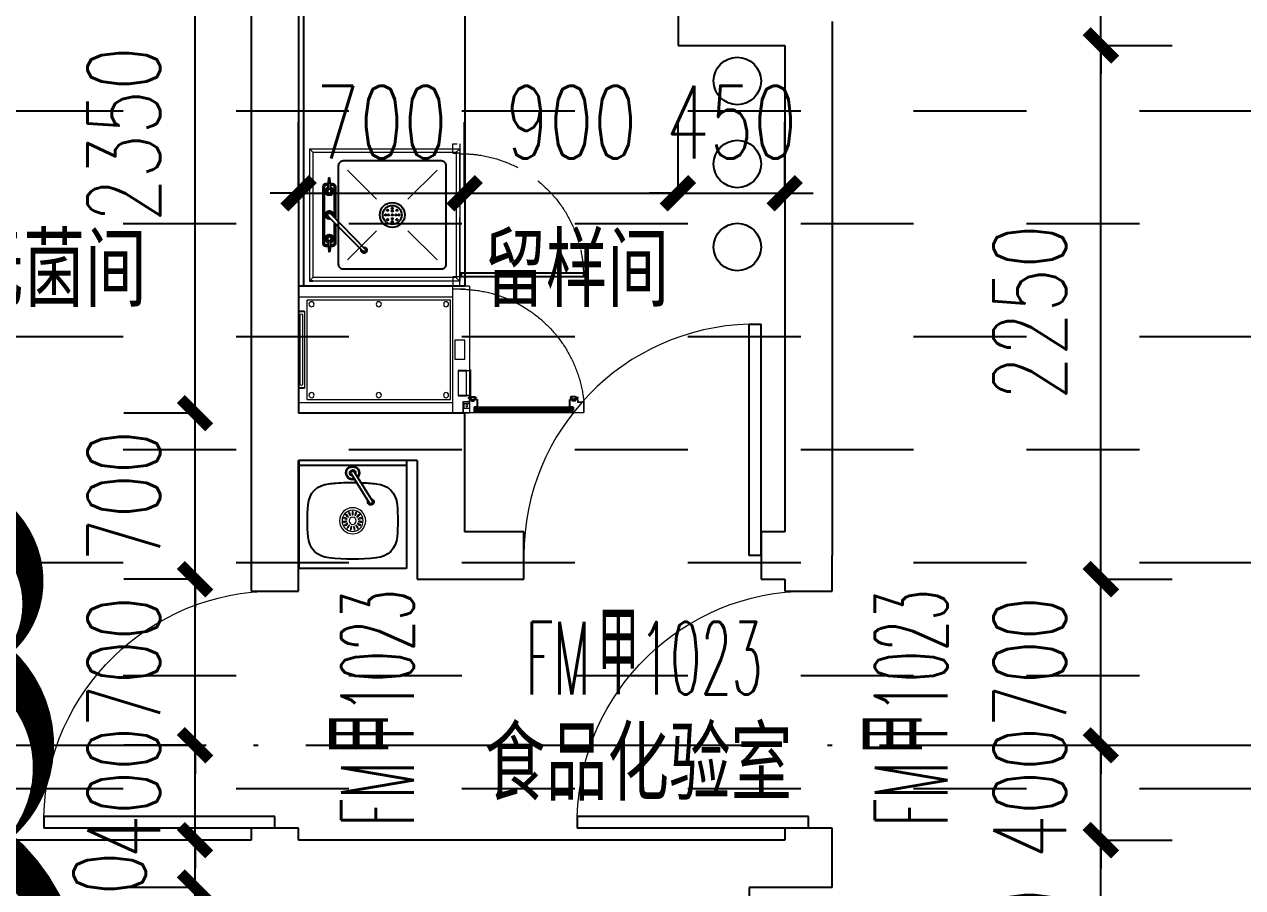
# Model space of a CAD drawing. Header units: millimetres. Extents: x 12325263 to 13848842, y -1463133 to 573208.
# Drawn here: x 12565440 to 12570578, y -827187 to -823548 of the extents above; entities that cross this region are included whole.
import ezdxf
from ezdxf.xclip import XClip

# ---------------------------------------------------------------- set-up
doc = ezdxf.new("R2010")
doc.units = ezdxf.units.MM
doc.header["$LTSCALE"] = 1000
doc.header["$XCLIPFRAME"] = 0
for name, pattern in [('ACAD_ISO02W100', [15, 12, -3]), ('DASH', [0.35, 0.25, -0.1]), ('DASH_2_16777605', [3.51717, 1.758585, -1.758585]), ('DOTE', [2.42, 2, -0.2, 0.02, -0.2]), ('HIDDEN', [9.525, 6.35, -3.175])]:
    doc.linetypes.add(name, pattern=pattern)
for name, color, linetype in [('A-ANNO-DIMS', 83, 'Continuous'), ('A-ANNO-TEXT', 7, 'Continuous'), ('A-AXIS', 16, 'DOTE'), ('A-WALL', 5, 'Continuous'), ('DIM_MODI', 6, 'Continuous'), ('DOOR_FIRE', 1, 'Continuous'), ('DOOR_FIRE_TEXT', 7, 'Continuous'), ('fur202301', 252, 'Continuous'), ('PUB_DIM', 83, 'Continuous'), ('S-废水-LG', 40, 'Continuous'), ('S-通气-LG', 60, 'Continuous'), ('WALL', 5, 'Continuous'), ('WALL-SHATCH', 8, 'Continuous'), ('建筑-楼板开洞', 251, 'Continuous')]:
    doc.layers.add(name, color=color, linetype=linetype)
doc.styles.add('_TCH_DIM_T3', font='SIMPLEX.shx', dxfattribs={"width": 0.705882, "bigfont": 'GBCBIG.shx'})
doc.styles.add('_TCH_WINDOW', font='SIMPLEX', dxfattribs={"width": 0.7, "height": 3.5, "bigfont": 'GBCBIG'})
doc.styles.add('TITXV', font='', dxfattribs={"width": 0.7})
doc.styles.get('TITXV').set_extended_font_data('SimSun')
doc.dimstyles.new('_TCH_ARCH&&120', dxfattribs={"dimtxt": 306, "dimasz": 120, "dimexe": 300, "dimexo": 360, "dimgap": 147, "dimtad": 1, "dimdec": 0, "dimzin": 0, "dimdsep": 46, "dimtxsty": '_TCH_DIM_T3', "dimblk": 'ARCHTICK', "dimcen": 0.09, "dimclrt": 7, "dimazin": 2, "dimtfac": 1, "dimtdec": 0, "dimtix": 1, "dimtmove": 2, "dimatfit": 3, "dimfxl": 1, "dimfxlon": 1, "dimtolj": 1, "dimtzin": 0, "dimarcsym": 0})

# ---------------------------------------------------------------- blocks, each defined once
blk = doc.blocks.new('adgshg13-A$C7F010FC0')
at = {"layer": 'WALL-SHATCH'}
h = blk.add_hatch(color=256, dxfattribs=at)
h.dxf.hatch_style = 1
h.paths.add_polyline_path([(-60384.2, -16880.9), (-763.2, 197.5), (12587.6, -13153.3), (12587.6, -157996), (-162964.9, -188820.4), (-171262.4, -180522.9), (-171262.4, -31310.9), (-150707.2, -10755.7), (-131860.1, -7980.9), (-99162.4, -7980.9), (-99162.4, -4980.9), (-76620.4, -4980.9), (-70107.7, -16880.9)], flags=16)
h.paths.add_polyline_path([(-60091.2, -16380.9), (-646.9, 646.9), (12987.6, -12987.6), (12987.6, -158331.9), (-163100.6, -189250.4), (-171662.4, -180688.6), (-171662.4, -31145.2), (-150777.9, -10260.7), (-131896.7, -7480.9), (-99562.4, -7480.9), (-99562.4, -4580.9), (-76365.6, -4580.9), (-69907.5, -16380.9)])
blk = doc.blocks.new('A$C4C7A72D3')
at = {"layer": 'WALL', "color": 1}
blk.add_blockref('adgshg13-A$C7F010FC0', (210433, 205503.6), dxfattribs=at)
blk = doc.blocks.new('qlzw')
at = {"layer": 'A-AXIS'}
blk.add_line((12411416.8, 1055289.8), (12486866.8, 1055289.8), dxfattribs=at)
blk = doc.blocks.new('asdfdsfds')
at = {"layer": 'DIM_MODI'}
blk.add_lwpolyline([(-40075.4, 60242.9, 0, 180, 0.5), (-40075.4, 59462.9, 0, 180, 0.5), (-40075.4, 58202.9, 0, 180, 0.5), (-40075.4, 57482.9, 0, 180, 0.5), (-40075.4, 56882.9, 0, 180, 0.5), (-40075.4, 55262.9, 0, 180, 0.5), (-40075.4, 54542.9, 0, 180, 0.5), (-40075.4, 53343.6, 0, 180, 0.5), (-38973.2, 53343.6, 0, 180, 0.5), (-38973.2, 54303.6, 0, 180, 0.5), (-38973.2, 55023.6, 0, 180, 0.5), (-38973.2, 55923.6, 0, 180, 0.5), (-38973.2, 56823.6, 0, 180, 0.5), (-38973.2, 57603.6, 0, 180, 0.5), (-38973.2, 58863.6, 0, 180, 0.5), (-38973.2, 59643.6, 0, 180, 0.5), (-38973.2, 60242.9, 0, 180, 0.5), (-39873.2, 60242.9, 0, 180, 0.5)], format="xyseb", close=True, dxfattribs=at)
blk = doc.blocks.new('A$C783A37B2')
at = {"layer": 'S-废水-LG'}
for centre in [(97955.3, 84821.2, 0), (97955.3, 84121.2, 0)]:
    blk.add_circle(centre, 100, dxfattribs=at)
at = {"layer": 'S-通气-LG'}
blk.add_circle((97955.3, 84471.2, 0), 100, dxfattribs=at)
blk = doc.blocks.new('asdgag2019092010362923561')
for p, q in [((0, 0), (0, -455)), ((0, 0), (455, 0)), ((455, 0), (455, -455)), ((0, -20), (455, -20)), ((220.6, -47.7), (143.7, -170.8)), ((234.4, -56.3), (158, -178.4)), ((0, -455), (455, -455))]:
    blk.add_line(p, q)
at = {"lineweight": 0}
for radius in [55, 44.5, 15]:
    blk.add_circle((227.5, -253.5), radius, dxfattribs=at)
for centre, radius, start, end in [((227.5, -52), 28.5, 254.5053, 221.4947), ((227.5, -52), 26.5, 255.7812, 220.2188), ((227.5, -52), 12.6, 278.0048, 197.9952), ((227.5, -52), 8.1, 328.2445, 148.2445), ((132.4, -189.8), 92.5, 92.9207, 177.5104), ((227.5, -1010.4), 918.4, 92.1814, 96.2504), ((227.5, -1010.4), 918.4, 85.5623, 90.9693), ((227.5, -1010.4), 918.4, 83.7496, 85.5623), ((322.6, -189.8), 92.5, 2.4896, 87.0793), ((814.1, -253.5), 777.1, 174.9949, 185.0051), ((151.1, -174.1), 12.9, 97.112, 19.5839), ((151.4, -173.7), 8.18, 158.7425, 324.4916), ((-359.1, -253.5), 777.1, 354.9949, 5.0051), ((132.4, -317.2), 92.5, 182.4896, 267.0793), ((322.6, -317.2), 92.5, 272.9207, 357.5104), ((227.5, 503.4), 918.4, 263.7496, 276.2504)]:
    blk.add_arc(centre, radius, start, end)
for centre, major_axis in [((195.6, -256.8), (-8.42, -0.89)), ((197, -243.6), (-8.05, 2.62)), ((203.7, -232.1), (-6.29, 5.67)), ((214.5, -224.2), (-3.44, 7.73)), ((227.5, -221.5), (0, 8.47)), ((240.5, -224.2), (3.44, 7.73)), ((251.3, -232.1), (6.29, 5.67)), ((258, -243.6), (8.05, 2.62)), ((259.4, -256.8), (8.42, -0.89)), ((199.8, -269.5), (-7.33, -4.23)), ((208.7, -279.4), (-4.98, -6.85)), ((220.8, -284.8), (-1.76, -8.28)), ((234.2, -284.8), (1.76, -8.28)), ((246.3, -279.4), (4.98, -6.85)), ((255.2, -269.5), (7.33, -4.23))]:
    blk.add_ellipse(centre, major_axis=major_axis, ratio=0.257052, dxfattribs=at)
blk = doc.blocks.new('asdgagA$C3AAE7F2F')
at = {"lineweight": 0}
h = blk.add_hatch(dxfattribs=at)
h.set_pattern_fill('ANSI37', color=256, scale=0.1, style=0)
h.set_pattern_definition([(135, (25808.9567, -14050.97223), (0.224506403, 0.224506403), []), (45, (25808.9567, -14050.97223), (0.224506403, -0.224506403), [])])
edge = h.paths.add_edge_path()
edge.add_arc((12.3, 28.3), 10.6, 196.56479, 248.36933)
edge.add_line((8.4, 18.4), (1, 18.4))
edge.add_line((1, 18.4), (1, 24.2))
edge.add_line((1, 24.2), (0, 24.2))
edge.add_line((0, 24.2), (0, 15.4))
edge.add_line((0, 15.4), (1, 15.4))
edge.add_line((1, 15.4), (1, 17.4))
edge.add_line((1, 17.4), (8.4, 17.4))
edge.add_line((8.4, 17.4), (8.4, 8.4))
edge.add_line((8.4, 8.4), (1, 8.4))
edge.add_line((1, 8.4), (1, 10.4))
edge.add_line((1, 10.4), (0, 10.4))
edge.add_line((0, 10.4), (0, 1.7))
edge.add_line((0, 1.7), (1, 1.7))
edge.add_line((1, 1.7), (1, 7.4))
edge.add_line((1, 7.4), (8.4, 7.4))
edge.add_arc((12.3, -2.4), 10.6, 111.63067, 163.43521)
edge.add_arc((2.6, 0.5), 0.5, 163.43521, 270)
edge.add_line((2.6, 0), (2.9, 0))
edge.add_arc((2.9, 0.2), 0.2, 270, 344.74407)
edge.add_arc((12.3, -2.4), 9.56, 107.61366, 164.74407, ccw=False)
edge.add_line((9.4, 6.7), (9.4, 19.2))
edge.add_arc((12.3, 28.3), 9.56, 195.25593, 252.38634, ccw=False)
edge.add_arc((2.9, 25.7), 0.2, 15.25593, 90)
edge.add_line((2.9, 25.9), (2.6, 25.9))
edge.add_arc((2.6, 25.4), 0.5, 90, 196.56479)
for p, q in [((0, 24.2), (1, 24.2)), ((0, 24.2), (0, 15.4)), ((0, 15.4), (1, 15.4)), ((0, 10.4), (0, 1.7)), ((0, 10.4), (1, 10.4)), ((0, 1.7), (1, 1.7)), ((1, 24.2), (1, 18.4)), ((1, 18.4), (8.4, 18.4)), ((1, 17.4), (8.4, 17.4)), ((1, 17.4), (1, 15.4)), ((1, 10.4), (1, 8.4)), ((1, 8.4), (8.4, 8.4)), ((1, 7.4), (1, 1.7)), ((1, 7.4), (8.4, 7.4)), ((2.6, 25.9), (2.9, 25.9)), ((8.4, 17.4), (8.4, 8.4)), ((9.4, 19.2), (9.4, 6.7)), ((2.6, 0), (2.9, 0))]:
    blk.add_line(p, q, dxfattribs=at)
for centre, radius, start, end in [((2.6, 25.4), 0.5, 90, 196.56479), ((2.6, 0.5), 0.5, 163.43521, 270), ((12.3, 28.3), 10.6, 196.56479, 248.36933), ((12.3, -2.4), 10.6, 111.63067, 163.43521), ((2.9, 25.7), 0.2, 15.25593, 90), ((2.9, 0.2), 0.2, 270, 344.74407), ((12.3, 28.3), 9.56, 195.25593, 252.38634), ((12.3, -2.4), 9.56, 107.61366, 164.74407)]:
    blk.add_arc(centre, radius, start, end, dxfattribs=at)
blk = doc.blocks.new('asdgagYQ1103101069')
at = {"lineweight": 13}
for p, q in [((-535, -720), (-535, 0)), ((-535, 0), (0, 0)), ((-490, 0), (-490, -650)), ((-45, 0), (-45, -650)), ((0, 0), (0, -650)), ((0, -720), (0, 0)), ((-477.5, -35.7), (-477.5, -640)), ((-57.5, -35.7), (-477.5, -35.7)), ((-430, -25), (-105, -25)), ((-57.5, -35.7), (-57.5, -640)), ((-57.5, -640), (-477.5, -640)), ((-535, -720), (0, -720))]:
    blk.add_line(p, q, dxfattribs=at)
for p, q in [((-430, 0), (-430, -25)), ((-105, -25), (-105, 0)), ((-64.9, -716.6), (-64.9, -716.8)), ((-64.4, -716.6), (-64.4, -716.8)), ((-68.9, -728.2), (-68.9, -744.1)), ((-68.4, -726.3), (-65.6, -720.3)), ((-67.1, -724.7), (-65.2, -720.5)), ((-66.4, -746.6), (-64, -746.6)), ((-58.8, -729.3), (-58.8, -732.2)), ((-57, -732.2), (-58.8, -732.2)), ((-57, -736), (-58.8, -736)), ((-58.8, -736), (-58.8, -743.3)), ((-57.1, -729.1), (-57.9, -729.1)), ((-25.3, -754.5), (-57.5, -754.5)), ((-57, -732.2), (-57, -731)), ((-57, -736), (-57, -737.2)), ((-25.9, -753.9), (-56.9, -753.9)), ((-53.2, -733.9), (-56.8, -730.9)), ((-53.2, -734.3), (-56.8, -737.3)), ((-25.9, -740), (-25.9, -753.9)), ((-25.9, -740), (-13.3, -740)), ((-25.3, -754.5), (-25.3, -740.6)), ((-25.3, -740.6), (-13.3, -740.6)), ((-24.3, -1156), (-24.3, -741.6)), ((-3.3, -741.6), (-24.3, -741.6)), ((-18.3, -1156), (-18.3, -741.6)), ((-9.3, -753.6), (-18.3, -753.6)), ((-13.3, -740.6), (-13.3, -740)), ((-9.3, -1156), (-9.3, -741.6)), ((-3.3, -1156), (-3.3, -741.6)), ((-2.5, -752.5), (-3.3, -752.5)), ((-68.9, -1166), (-68.9, -1150)), ((-68.5, -1167.9), (-65.7, -1173.9)), ((-67.2, -1169.5), (-65.3, -1173.7)), ((-66.5, -1147.6), (-64, -1147.6)), ((-64.9, -1177.6), (-64.9, -1177.3)), ((-64.5, -1177.6), (-64.5, -1177.3)), ((-58.9, -1158.2), (-58.9, -1150.9)), ((-57.1, -1158.2), (-58.9, -1158.2)), ((-58.9, -1164.9), (-58.9, -1162)), ((-57.1, -1162), (-58.9, -1162)), ((-57.1, -1165.8), (-57.9, -1165.8)), ((-25.3, -1143.1), (-57.5, -1143.1)), ((-57.1, -1158.2), (-57.1, -1157)), ((-57.1, -1162), (-57.1, -1163.2)), ((-25.9, -1143.7), (-56.9, -1143.7)), ((-53.3, -1159.9), (-56.8, -1156.9)), ((-53.3, -1160.3), (-56.8, -1163.3)), ((-25.9, -1157.6), (-25.9, -1143.7)), ((-25.9, -1157.6), (-13.3, -1157.6)), ((-25.3, -1143.1), (-25.3, -1157)), ((-25.3, -1157), (-13.3, -1157)), ((-3.3, -1156), (-24.3, -1156)), ((-9.3, -1144), (-18.3, -1144)), ((-13.3, -1157), (-13.3, -1157.6)), ((-3.3, -1156), (-3.3, -1142.5))]:
    blk.add_line(p, q)
at = {"linetype": 'ByBlock', "lineweight": 5}
for p, q in [((-120.8, -6.6), (-414.2, -6.6)), ((-414.2, -16.2), (-120.8, -16.2))]:
    blk.add_line(p, q, dxfattribs=at)
at = {"linetype": 'HIDDEN', "lineweight": 9, "ltscale": 200}
blk.add_line((0, -650), (-535, -650), dxfattribs=at)
at = {"linetype": 'HIDDEN', "lineweight": 9, "ltscale": 100}
blk.add_line((-522.5, -703.3), (-522.5, -650), dxfattribs=at)
at = {"linetype": 'ACAD_ISO02W100', "lineweight": 9}
for p, q in [((-307.5, -700.7), (-307.5, -658.1)), ((-307.5, -658.1), (-227.5, -658.1)), ((-227.5, -658.1), (-227.5, -700.7)), ((-227.5, -700.7), (-307.5, -700.7))]:
    blk.add_line(p, q, dxfattribs=at)
at = {"linetype": 'ACAD_ISO02W100'}
for p, q in [((-179.3, -672.1), (-180.3, -708.1)), ((-75.2, -672.1), (-74.2, -708.1))]:
    blk.add_line(p, q, dxfattribs=at)
at = {"lineweight": 0}
for p, q in [((-57.9, -729.1), (-57.9, -718.3)), ((-57.9, -718.3), (-47.5, -718.3)), ((-57.1, -719.1), (-57.1, -729.1)), ((-57.1, -719.1), (-46.7, -719.1)), ((-47.5, -692.4), (-2.5, -692.4)), ((-47.5, -718.3), (-47.5, -692.4)), ((-46.7, -693.2), (-3.3, -693.2)), ((-46.7, -719.1), (-46.7, -693.2)), ((-3.3, -693.2), (-3.3, -752.5)), ((-2.5, -692.4), (-2.5, -752.5)), ((-57.5, -754.5), (-57.5, -741.1)), ((-57.5, -741.1), (-56.9, -741.1)), ((-56.9, -753.9), (-56.9, -741.1)), ((-57.9, -1165.8), (-57.9, -1176.6)), ((-57.9, -1176.6), (-47.5, -1176.6)), ((-57.5, -1143.1), (-57.5, -1153.8)), ((-57, -1153.8), (-57.5, -1153.8)), ((-57, -1153.8), (-57.5, -1153.8)), ((-56.9, -1153.8), (-57.5, -1153.8)), ((-57.1, -1175.8), (-57.1, -1165.8)), ((-57.1, -1175.8), (-46.7, -1175.8)), ((-56.9, -1143.7), (-56.9, -1153.8)), ((-47.5, -1176.6), (-47.5, -1202.5)), ((-46.7, -1175.8), (-46.7, -1201.7)), ((-3.3, -1142.5), (-3.3, -1201.7)), ((-2.5, -1142.5), (-2.5, -1202.5)), ((-47.5, -1202.5), (-2.5, -1202.5)), ((-46.7, -1201.7), (-3.3, -1201.7))]:
    blk.add_line(p, q, dxfattribs=at)
at = {"linetype": 'Continuous', "lineweight": 0}
for p, q in [((-41.5, -697.9), (-41.5, -719.9)), ((-19.5, -697.9), (-41.5, -697.9)), ((-19.5, -719.9), (-19.5, -697.9)), ((-41.5, -719.9), (-19.5, -719.9))]:
    blk.add_line(p, q, dxfattribs=at)
blk.add_lwpolyline([(-2.5, -1142.5), (-3.3, -1142.5)])
at = {"lineweight": 13}
for centre in [(-459, -54.2), (-76, -54.2), (-459, -337.9), (-76, -337.9), (-459, -621.5), (-76, -621.5)]:
    blk.add_circle(centre, 10.9, dxfattribs=at)
at = {"lineweight": 0}
blk.add_circle((-30.5, -708.9), 4, dxfattribs=at)
at = {"linetype": 'ByBlock', "lineweight": 5}
for centre, start, end in [((-414.2, -11.4), 90, 270), ((-120.8, -11.4), 270, 90)]:
    blk.add_arc(centre, 4.76, start, end, dxfattribs=at)
at = {"linetype": 'DASH_2_16777605', "lineweight": 9, "ltscale": 100}
blk.add_arc((5.3, -676.9), 528.2, 180.7903, 264.2673, dxfattribs=at)
for centre, radius, start, end in [((-73, -716.8), 8.16, 335, 0), ((-73, -716.8), 8.65, 335, 0), ((-64.6, -716.6), 0.245, 0, 180), ((-64.4, -728.2), 4.49, 155, 180), ((-66.4, -744.1), 2.45, 180, 270), ((-64.4, -728.2), 4.49, 113.7485, 127.9877), ((-64.2, -727.6), 3.99, 61.528, 119.5367), ((-64, -741.9), 4.7, 270.9027, 340.3362), ((-64.5, -729.3), 5.71, 0, 67.1011), ((-59.4, -743.6), 0.204, 2.2098, 150.6493), ((-53.4, -743.3), 5.82, 182.2098, 223.2099), ((-53.4, -743.3), 5.41, 179.4457, 223.2099), ((-57.5, -747.2), 0.204, 223.2099, 43.2099), ((-56.9, -731), 0.163, 49.5308, 180), ((-56.9, -737.2), 0.163, 180, 310.4692), ((-53.4, -734.1), 0.245, 310.4692, 49.5308), ((-66.5, -1150), 2.45, 90, 180), ((-64.5, -1166), 4.49, 180, 205), ((-64.5, -1166), 4.49, 232.0123, 246.2515), ((-64.3, -1166.6), 3.99, 240.4633, 298.472), ((-73.1, -1177.3), 8.16, 0, 25), ((-73.1, -1177.3), 8.65, 0, 25), ((-64.7, -1177.6), 0.245, 180, 0), ((-64.1, -1152.3), 4.7, 19.6638, 89.0973), ((-64.6, -1164.9), 5.71, 292.8989, 0), ((-59.5, -1150.6), 0.204, 209.3507, 357.7902), ((-53.5, -1150.8), 5.82, 136.7901, 177.7902), ((-53.5, -1150.8), 5.41, 136.7901, 180.5543), ((-57.6, -1147), 0.204, 316.7901, 136.7901), ((-57, -1157), 0.163, 49.5308, 180), ((-57, -1163.2), 0.163, 180, 310.4692), ((-53.4, -1160.1), 0.245, 310.4692, 49.5308)]:
    blk.add_arc(centre, radius, start, end)
at = {"linetype": 'ACAD_ISO02W100', "lineweight": 9}
for points in [[(-180.3, -708.1), (-180.3, -708.1), (-180.3, -708.1), (-180.5, -720), (-180.5, -720)], [(-74.2, -708.1), (-74.2, -708.1), (-74.2, -708.1), (-180.3, -708.1), (-180.3, -708.1)], [(-74.2, -708.1), (-74.2, -708.1), (-180.3, -708.1), (-180.3, -708.1)], [(-179.3, -672.1), (-179.3, -672.1), (-179.3, -672.1), (-75.2, -672.1), (-75.2, -672.1)], [(-73.9, -720), (-73.9, -720), (-73.9, -720), (-74.2, -708.1), (-74.2, -708.1)], [(-74.1, -708.1), (-74.1, -708.1), (-74.1, -708.1), (-73.9, -720), (-73.9, -720)], [(-183, -720.7), (-183, -720.7), (-183, -720.7), (-182.9, -720.6), (-182.9, -720.6)], [(-183, -721.4), (-183, -721.4), (-183, -721.4), (-183, -720.7), (-183, -720.7)], [(-182.9, -721.4), (-182.9, -721.4), (-182.9, -721.4), (-183, -721.4), (-183, -721.4)], [(-71.5, -722), (-71.5, -722), (-71.5, -722), (-183, -722), (-183, -722)], [(-183, -722), (-183, -722), (-183, -722), (-183, -724), (-183, -724)], [(-183, -724), (-183, -724), (-183, -724), (-71.5, -724), (-71.5, -724)], [(-182.9, -720.5), (-182.9, -720.5), (-182.9, -720.5), (-182.7, -720.4), (-182.7, -720.4)], [(-182.9, -720.6), (-182.9, -720.6), (-182.9, -720.6), (-182.9, -720.5), (-182.9, -720.5)], [(-182.9, -721.5), (-182.9, -721.5), (-182.9, -721.5), (-182.9, -721.4), (-182.9, -721.4)], [(-182.7, -721.6), (-182.7, -721.6), (-182.7, -721.6), (-182.9, -721.5), (-182.9, -721.5)], [(-182.7, -720.4), (-182.7, -720.4), (-182.7, -720.4), (-182.6, -720.3), (-182.6, -720.3)], [(-182.7, -721.7), (-182.7, -721.7), (-182.7, -721.7), (-182.7, -721.6), (-182.7, -721.6)], [(-182.6, -721.7), (-182.6, -721.7), (-182.6, -721.7), (-182.7, -721.7), (-182.7, -721.7)], [(-182.6, -720.3), (-182.6, -720.3), (-182.6, -720.3), (-182.6, -720.2), (-182.6, -720.2)], [(-182.6, -720.2), (-182.6, -720.2), (-182.6, -720.2), (-182.5, -720.2), (-182.5, -720.2)], [(-182.6, -721.8), (-182.6, -721.8), (-182.6, -721.8), (-182.6, -721.7), (-182.6, -721.7)], [(-182.5, -721.9), (-182.5, -721.9), (-182.5, -721.9), (-182.6, -721.8), (-182.6, -721.8)], [(-182.5, -720.2), (-182.5, -720.2), (-182.5, -720.2), (-182.4, -720.1), (-182.4, -720.1)], [(-182.3, -721.9), (-182.3, -721.9), (-182.3, -721.9), (-182.5, -721.9), (-182.5, -721.9)], [(-182.4, -720.1), (-182.4, -720.1), (-182.4, -720.1), (-182.2, -720.1), (-182.2, -720.1)], [(-182.2, -722), (-182.2, -722), (-182.2, -722), (-182.3, -721.9), (-182.3, -721.9)], [(-182.2, -720.1), (-182.2, -720.1), (-182.2, -720.1), (-182.2, -720), (-182.2, -720)], [(-182.2, -720), (-182.2, -720), (-182.2, -720), (-72.3, -720), (-72.3, -720)], [(-182, -722), (-182, -722), (-182.2, -722), (-182.2, -722)], [(-72.5, -722), (-72.5, -722), (-72.5, -722), (-182, -722), (-182, -722)], [(-180.5, -720), (-180.5, -720), (-73.9, -720), (-73.9, -720)], [(-72.1, -722), (-72.1, -722), (-72.1, -722), (-72.5, -722), (-72.5, -722)], [(-72.3, -720), (-72.3, -720), (-72.3, -720), (-72.1, -720.1), (-72.1, -720.1)], [(-72.1, -720.1), (-72.1, -720.1), (-72.1, -720.1), (-72, -720.1), (-72, -720.1)], [(-72, -721.9), (-72, -721.9), (-72, -721.9), (-72.1, -722), (-72.1, -722)], [(-72, -720.1), (-72, -720.1), (-72, -720.1), (-71.9, -720.2), (-71.9, -720.2)], [(-71.9, -721.9), (-71.9, -721.9), (-71.9, -721.9), (-72, -721.9), (-72, -721.9)], [(-71.9, -720.2), (-71.9, -720.2), (-71.9, -720.2), (-71.8, -720.2), (-71.8, -720.2)], [(-71.8, -721.8), (-71.8, -721.8), (-71.8, -721.8), (-71.9, -721.9), (-71.9, -721.9)], [(-71.8, -720.2), (-71.8, -720.2), (-71.8, -720.2), (-71.7, -720.3), (-71.7, -720.3)], [(-71.7, -721.7), (-71.7, -721.7), (-71.7, -721.7), (-71.8, -721.8), (-71.8, -721.8)], [(-71.7, -720.3), (-71.7, -720.3), (-71.7, -720.3), (-71.7, -720.4), (-71.7, -720.4)], [(-71.7, -720.4), (-71.7, -720.4), (-71.7, -720.4), (-71.6, -720.4), (-71.6, -720.4)], [(-71.6, -721.6), (-71.6, -721.6), (-71.6, -721.6), (-71.7, -721.7), (-71.7, -721.7)], [(-71.6, -720.4), (-71.6, -720.4), (-71.6, -720.4), (-71.6, -720.5), (-71.6, -720.5)], [(-71.6, -720.5), (-71.6, -720.5), (-71.6, -720.5), (-71.5, -720.6), (-71.5, -720.6)], [(-71.5, -721.4), (-71.5, -721.4), (-71.5, -721.4), (-71.6, -721.5), (-71.6, -721.5)], [(-71.6, -721.5), (-71.6, -721.5), (-71.6, -721.5), (-71.6, -721.6), (-71.6, -721.6)], [(-71.5, -720.6), (-71.5, -720.6), (-71.5, -720.6), (-71.5, -721.4), (-71.5, -721.4)], [(-71.5, -724), (-71.5, -724), (-71.5, -722), (-71.5, -722)]]:
    blk.add_open_spline(points, degree=3, dxfattribs=at)
at = {"lineweight": 0, "xscale": 0.8156028368794326, "yscale": 0.8156028368794326, "zscale": 0.8156028368794326}
blk.add_blockref('asdgagA$C3AAE7F2F', (-58.8, -744.7), dxfattribs=at)
at = {"lineweight": 0, "xscale": -0.8156028368794326, "yscale": 0.8156028368794326, "zscale": 0.8156028368794326, "rotation": 180}
blk.add_blockref('asdgagA$C3AAE7F2F', (-58.9, -1149.5), dxfattribs=at)
blk = doc.blocks.new('asdgag02C')
at = {"layer": 'fur202301'}
for p, q in [((-105.1, 6.2), (-154.6, 2.6)), ((-115, 5.5), (-107, 11.2)), ((-107, 11.2), (-97.6, 7.6)), ((153.3, -142.1), (4.7, 6.4)), ((107, 11.2), (97.6, 7.6)), ((105.1, 6.2), (154.6, 2.6)), ((115, 5.5), (107, 11.2)), ((-105.1, -6.2), (-154.6, -2.6)), ((-115, -5.5), (-107, -11.2)), ((-107, -11.2), (-97.6, -7.6)), ((144, -151.6), (-6.3, -5)), ((107, -11.2), (97.6, -7.6)), ((105.1, -6.2), (154.6, -2.6)), ((115, -5.5), (107, -11.2))]:
    blk.add_line(p, q, dxfattribs=at)
for points in [[(132.5, 4.2), (132.5, 14, 0.414214), (120.5, 26), (-120.5, 26, 0.414214), (-132.5, 14), (-132.5, 4.2)], [(126.5, 4.6), (126.5, 14, 0.414214), (120.5, 20), (-120.5, 20, 0.414214), (-126.5, 14), (-126.5, 4.6)], [(-132.5, -4.2), (-132.5, -14, 0.414214), (-120.5, -26), (15.3, -26)], [(-126.5, -4.6), (-126.5, -14, 0.414214), (-120.5, -20), (9.1, -20)], [(31.2, -20), (120.5, -20, 0.414214), (126.5, -14), (126.5, -4.6)], [(37.2, -26), (120.5, -26, 0.414214), (132.5, -14), (132.5, -4.2)]]:
    blk.add_lwpolyline(points, format="xyb", dxfattribs=at)
for points in [[(-115, 5.5), (-115, 8.7), (-100, 17.3), (-85, 8.7), (-85, -8.7), (-100, -17.3), (-115, -8.7), (-115, -5.5)], [(15, -3.8), (15, 8.7), (0, 17.3), (-15, 8.7), (-15, -8.7), (0, -17.3), (4, -15)], [(115, 5.5), (115, 8.7), (100, 17.3), (85, 8.7), (85, -8.7), (100, -17.3), (115, -8.7), (115, -5.5)]]:
    blk.add_lwpolyline(points, dxfattribs=at)
for centre in [(-100, 0), (100, 0)]:
    blk.add_circle(centre, 8, dxfattribs=at)
for centre, radius, start, end in [((-150.2, -3.8), 7.79, 123.9817, 150.4041), ((-100, 0), 17.3, 197.9873, 162.0127), ((-100, 0), 15, 201.6352, 158.3648), ((-100, 0), 11, 247.3798, 112.6202), ((-100, 0), 9.5, 258.0456, 101.9544), ((0, 0), 17.3, 342.1747, 288.4307), ((0, 0), 15, 346.8271, 283.7584), ((0, 0), 11, 0.9822, 269.5265), ((0, 0), 9.5, 11.3739, 259.0473), ((0, 0), 8, 36.4147, 232.9591), ((100, 0), 17.3, 17.9873, 342.0127), ((100, 0), 15, 21.6352, 338.3648), ((100, 0), 11, 67.3798, 292.6202), ((100, 0), 9.5, 78.0456, 281.9544), ((150.2, -3.8), 7.79, 29.5959, 56.0183), ((-150.2, 3.8), 7.79, 209.5959, 236.0183), ((150.2, 3.8), 7.79, 303.9817, 330.4041), ((148.6, -146.9), 12, 169.3341, 101.3715), ((148.6, -146.9), 6.65, 226.0134, 46.0134)]:
    blk.add_arc(centre, radius, start, end, dxfattribs=at)
blk = doc.blocks.new('asdgag波混去水-B')
at = {"layer": 'fur202301'}
for centre, radius in [((0, 0), 52.5), ((0, 0), 40), ((-28, 0), 3), ((-19.8, 19.8), 3), ((-16, 0), 3), ((0, 28), 3), ((0, 16), 3), ((0, 0), 3), ((16, 0), 3), ((19.8, 19.8), 3), ((28, 0), 3), ((-19.8, -19.8), 3), ((0, -16), 3), ((0, -28), 3), ((19.8, -19.8), 3)]:
    blk.add_circle(centre, radius, dxfattribs=at)
blk = doc.blocks.new('*U1657')
at = {"lineweight": 25}
for p, q in [((-1215.2, -20), (600, -20)), ((579, -60), (579, -45))]:
    blk.add_line(p, q, dxfattribs=at)
at = {"lineweight": 9}
for p, q in [((20.5, -45), (578.5, -45)), ((35.5, -60), (20.5, -45)), ((563.5, -60), (578.5, -45)), ((35.5, -60), (563.5, -60)), ((233.2, -328.2), (110.6, -205.6)), ((365.8, -328.2), (488.4, -205.6)), ((233.2, -460.8), (110.6, -583.4)), ((365.8, -460.8), (488.4, -583.4)), ((35.5, -664), (20.5, -679)), ((563.5, -662), (578.5, -679))]:
    blk.add_line(p, q, dxfattribs=at)
at = {"linetype": 'DASH', "lineweight": 9}
blk.add_line((560, -680), (41, -680), dxfattribs=at)
at = {"lineweight": 25}
blk.add_lwpolyline([(-1215.2, -700), (600, -700), (600, 0), (-1215.2, 0)], close=True, dxfattribs=at)
at = {"lineweight": 9}
for points in [[(20.5, -45), (20.5, -679), (578.5, -679), (578.5, -45)], [(35.5, -60), (35.5, -664), (563.5, -664), (563.5, -60)], [(-0.3, -680), (39.7, -680), (39.7, -650), (38.7, -650), (38.7, -668), (37.7, -668), (37.7, -650), (-0.3, -650), (-0.3, -668)], [(600, -680), (560, -680), (560, -650), (561, -650), (561, -668), (562, -668), (562, -650), (600, -650), (600, -668)]]:
    blk.add_lwpolyline(points, dxfattribs=at)
at = {"lineweight": 25}
blk.add_lwpolyline([(92, -167), (507, -167, -0.414214), (527, -187), (527, -602, -0.414214), (507, -622), (92, -622, -0.414214), (72, -602), (72, -187, -0.414214)], format="xyb", close=True, dxfattribs=at)
blk.add_lwpolyline([(543.2, -1202.3), (559.8, -1202.3), (559.8, -684), (543.2, -684), (543.2, -685.1), (558.9, -685.1), (543.2, -685.1), (543.2, -1200.8), (558.6, -1200.8)], dxfattribs=at)
at = {"linetype": 'DASH', "lineweight": 9}
blk.add_arc((557.6, -684.9), 516.1, 179.9044, 268.4028, dxfattribs=at)
at = {"layer": 'fur202301', "lineweight": 25}
blk.add_blockref('asdgag02C', (299.5, -129), dxfattribs=at)
at = {"layer": 'fur202301', "lineweight": 9, "xscale": -1, "rotation": 90.00000000000136}
blk.add_blockref('asdgag波混去水-B', (299.5, -394.5), dxfattribs=at)
blk = doc.blocks.new('sdfgsdffhg')
at = {"layer": 'fur202301', "xscale": -1, "rotation": 90}
for name, p in [('*U1657', (-14486.7, 50004.7, 0)), ('asdgagYQ1103101069', (-14486.7, 48869.7, 0))]:
    blk.add_blockref(name, p, dxfattribs=at)
at = {"layer": 'fur202301', "xscale": -1}
blk.add_blockref('asdgag2019092010362923561', (-14031.7, 48669.7, 0), dxfattribs=at)
blk = doc.blocks.new('_ArchTick')
at = {"color": 0, "linetype": 'ByBlock', "const_width": 0.4}
blk.add_lwpolyline([(-0.5, -0.5), (0.5, 0.5)], dxfattribs=at)
blk = doc.blocks.new('*D4214')
at = {"layer": 'A-ANNO-DIMS', "color": 0, "lineweight": -2, "transparency": 16777216}
for p, q in [((12566596.8, -824261), (12566596.8, -823960)), ((12567296.8, -824261), (12567296.8, -823960)), ((12566596.8, -824260), (12566476.8, -824260)), ((12566596.8, -824260), (12567296.8, -824260)), ((12567296.8, -824260), (12567416.8, -824260))]:
    blk.add_line(p, q, dxfattribs=at)
at = {"layer": 'Defpoints', "color": 0, "transparency": 16777216}
for p in [(12567296.8, -824260), (12566596.8, -825186.8), (12567296.8, -825186.8)]:
    blk.add_point(p, dxfattribs=at)
at = {"layer": 'A-ANNO-DIMS', "color": 0, "lineweight": -2, "transparency": 16777216, "xscale": 120, "yscale": 120, "zscale": 120}
blk.add_blockref('_ArchTick', (12566596.8, -824260), dxfattribs=at)
at = {"layer": 'A-ANNO-DIMS', "color": 0, "lineweight": -2, "transparency": 16777216, "xscale": 120, "yscale": 120, "zscale": 120, "rotation": 180}
blk.add_blockref('_ArchTick', (12567296.8, -824260), dxfattribs=at)
at = {"layer": 'A-ANNO-DIMS', "color": 7, "transparency": 16777216, "insert": (12566946.8, -823960), "char_height": 306, "attachment_point": 5, "style": '_TCH_DIM_T3'}
blk.add_mtext('\\A1;700', dxfattribs=at)
blk = doc.blocks.new('*D4215')
at = {"layer": 'A-ANNO-DIMS', "color": 0, "lineweight": -2, "transparency": 16777216}
for p, q in [((12567296.8, -824261), (12567296.8, -823960)), ((12568196.8, -824261), (12568196.8, -823960)), ((12567296.8, -824260), (12568196.8, -824260))]:
    blk.add_line(p, q, dxfattribs=at)
at = {"layer": 'Defpoints', "color": 0, "transparency": 16777216}
for p in [(12568196.8, -824260), (12567296.8, -825186.8), (12568196.8, -825186.8)]:
    blk.add_point(p, dxfattribs=at)
at = {"layer": 'A-ANNO-DIMS', "color": 0, "lineweight": -2, "transparency": 16777216, "xscale": 120, "yscale": 120, "zscale": 120, "rotation": 180}
blk.add_blockref('_ArchTick', (12567296.8, -824260), dxfattribs=at)
at = {"layer": 'A-ANNO-DIMS', "color": 0, "lineweight": -2, "transparency": 16777216, "xscale": 120, "yscale": 120, "zscale": 120}
blk.add_blockref('_ArchTick', (12568196.8, -824260), dxfattribs=at)
at = {"layer": 'A-ANNO-DIMS', "color": 7, "transparency": 16777216, "insert": (12567746.8, -823960), "char_height": 306, "attachment_point": 5, "style": '_TCH_DIM_T3'}
blk.add_mtext('\\A1;900', dxfattribs=at)
blk = doc.blocks.new('*D4216')
at = {"layer": 'A-ANNO-DIMS', "color": 0, "lineweight": -2, "transparency": 16777216}
for p, q in [((12568196.8, -824261), (12568196.8, -823960)), ((12568646.8, -824261), (12568646.8, -823960)), ((12568196.8, -824260), (12568076.8, -824260)), ((12568196.8, -824260), (12568646.8, -824260)), ((12568646.8, -824260), (12568766.8, -824260))]:
    blk.add_line(p, q, dxfattribs=at)
at = {"layer": 'Defpoints', "color": 0, "transparency": 16777216}
for p in [(12568646.8, -824260), (12568196.8, -825186.8), (12568646.8, -825186.8)]:
    blk.add_point(p, dxfattribs=at)
at = {"layer": 'A-ANNO-DIMS', "color": 0, "lineweight": -2, "transparency": 16777216, "xscale": 120, "yscale": 120, "zscale": 120}
blk.add_blockref('_ArchTick', (12568196.8, -824260), dxfattribs=at)
at = {"layer": 'A-ANNO-DIMS', "color": 0, "lineweight": -2, "transparency": 16777216, "xscale": 120, "yscale": 120, "zscale": 120, "rotation": 180}
blk.add_blockref('_ArchTick', (12568646.8, -824260), dxfattribs=at)
at = {"layer": 'A-ANNO-DIMS', "color": 7, "transparency": 16777216, "insert": (12568421.8, -823960), "char_height": 306, "attachment_point": 5, "style": '_TCH_DIM_T3'}
blk.add_mtext('\\A1;450', dxfattribs=at)
blk = doc.blocks.new('*D4250')
at = {"layer": 'A-ANNO-DIMS', "color": 0, "lineweight": -2, "transparency": 16777216}
for p, q in [((12569980, -822636.8), (12569980, -822516.8)), ((12569979, -822636.8), (12570280, -822636.8)), ((12569980, -823636.8), (12569980, -822636.8)), ((12569979, -823636.8), (12570280, -823636.8)), ((12569980, -823636.8), (12569980, -823756.8))]:
    blk.add_line(p, q, dxfattribs=at)
at = {"layer": 'Defpoints', "color": 0, "transparency": 16777216}
for p in [(12568846.8, -822636.8), (12569980, -822636.8), (12568846.8, -823636.8)]:
    blk.add_point(p, dxfattribs=at)
at = {"layer": 'A-ANNO-DIMS', "color": 0, "lineweight": -2, "transparency": 16777216, "xscale": 120, "yscale": 120, "zscale": 120}
for p, rotation in [((12569980, -822636.8), 270), ((12569980, -823636.8), 90)]:
    blk.add_blockref('_ArchTick', p, dxfattribs=dict(at, rotation=rotation))
at = {"layer": 'A-ANNO-DIMS', "color": 7, "transparency": 16777216, "insert": (12569680, -823136.8), "char_height": 306, "attachment_point": 5, "rotation": 90, "style": '_TCH_DIM_T3'}
blk.add_mtext('\\A1;1000', dxfattribs=at)
blk = doc.blocks.new('*D4251')
at = {"layer": 'A-ANNO-DIMS', "color": 0, "lineweight": -2, "transparency": 16777216}
for p, q in [((12569979, -823636.8), (12570280, -823636.8)), ((12569980, -825886.8), (12569980, -823636.8)), ((12569979, -825886.8), (12570280, -825886.8))]:
    blk.add_line(p, q, dxfattribs=at)
at = {"layer": 'Defpoints', "color": 0, "transparency": 16777216}
for p in [(12568846.8, -823636.8), (12569980, -823636.8), (12568846.8, -825886.8)]:
    blk.add_point(p, dxfattribs=at)
at = {"layer": 'A-ANNO-DIMS', "color": 0, "lineweight": -2, "transparency": 16777216, "xscale": 120, "yscale": 120, "zscale": 120}
for p, rotation in [((12569980, -823636.8), 90), ((12569980, -825886.8), 270)]:
    blk.add_blockref('_ArchTick', p, dxfattribs=dict(at, rotation=rotation))
at = {"layer": 'A-ANNO-DIMS', "color": 7, "transparency": 16777216, "insert": (12569680, -824761.8), "char_height": 306, "attachment_point": 5, "rotation": 90, "style": '_TCH_DIM_T3'}
blk.add_mtext('\\A1;2250', dxfattribs=at)
blk = doc.blocks.new('*D4252')
at = {"layer": 'A-ANNO-DIMS', "color": 0, "lineweight": -2, "transparency": 16777216}
for p, q in [((12569980, -825886.8), (12569980, -825766.8)), ((12569979, -825886.8), (12570280, -825886.8)), ((12569980, -826586.8), (12569980, -825886.8)), ((12569979, -826586.8), (12570280, -826586.8)), ((12569980, -826586.8), (12569980, -826706.8))]:
    blk.add_line(p, q, dxfattribs=at)
at = {"layer": 'Defpoints', "color": 0, "transparency": 16777216}
for p in [(12568846.8, -825886.8), (12569980, -825886.8), (12568846.8, -826586.8)]:
    blk.add_point(p, dxfattribs=at)
at = {"layer": 'A-ANNO-DIMS', "color": 0, "lineweight": -2, "transparency": 16777216, "xscale": 120, "yscale": 120, "zscale": 120}
for p, rotation in [((12569980, -825886.8), 270), ((12569980, -826586.8), 90)]:
    blk.add_blockref('_ArchTick', p, dxfattribs=dict(at, rotation=rotation))
at = {"layer": 'A-ANNO-DIMS', "color": 7, "transparency": 16777216, "insert": (12569680, -826236.8), "char_height": 306, "attachment_point": 5, "rotation": 90, "style": '_TCH_DIM_T3'}
blk.add_mtext('\\A1;700', dxfattribs=at)
blk = doc.blocks.new('*D4253')
at = {"layer": 'A-ANNO-DIMS', "color": 0, "lineweight": -2, "transparency": 16777216}
for p, q in [((12569980, -826586.8), (12569980, -826466.8)), ((12569979, -826586.8), (12570280, -826586.8)), ((12569980, -826986.8), (12569980, -826586.8)), ((12569979, -826986.8), (12570280, -826986.8)), ((12569980, -826986.8), (12569980, -827106.8))]:
    blk.add_line(p, q, dxfattribs=at)
at = {"layer": 'Defpoints', "color": 0, "transparency": 16777216}
for p in [(12568846.8, -826586.8), (12569980, -826586.8), (12568846.8, -826986.8)]:
    blk.add_point(p, dxfattribs=at)
at = {"layer": 'A-ANNO-DIMS', "color": 0, "lineweight": -2, "transparency": 16777216, "xscale": 120, "yscale": 120, "zscale": 120}
for p, rotation in [((12569980, -826586.8), 270), ((12569980, -826986.8), 90)]:
    blk.add_blockref('_ArchTick', p, dxfattribs=dict(at, rotation=rotation))
at = {"layer": 'A-ANNO-DIMS', "color": 7, "transparency": 16777216, "insert": (12569680, -826786.8), "char_height": 306, "attachment_point": 5, "rotation": 90, "style": '_TCH_DIM_T3'}
blk.add_mtext('\\A1;400', dxfattribs=at)
blk = doc.blocks.new('*D4254')
at = {"layer": 'A-ANNO-DIMS', "color": 0, "lineweight": -2, "transparency": 16777216}
for p, q in [((12569979, -826986.8), (12570280, -826986.8)), ((12569980, -828136.8), (12569980, -826986.8)), ((12569979, -828136.8), (12570280, -828136.8))]:
    blk.add_line(p, q, dxfattribs=at)
at = {"layer": 'Defpoints', "color": 0, "transparency": 16777216}
for p in [(12568846.8, -826986.8), (12569980, -826986.8), (12568846.8, -828136.8)]:
    blk.add_point(p, dxfattribs=at)
at = {"layer": 'A-ANNO-DIMS', "color": 0, "lineweight": -2, "transparency": 16777216, "xscale": 120, "yscale": 120, "zscale": 120}
for p, rotation in [((12569980, -826986.8), 90), ((12569980, -828136.8), 270)]:
    blk.add_blockref('_ArchTick', p, dxfattribs=dict(at, rotation=rotation))
at = {"layer": 'A-ANNO-DIMS', "color": 7, "transparency": 16777216, "insert": (12569680, -827561.8), "char_height": 306, "attachment_point": 5, "rotation": 90, "style": '_TCH_DIM_T3'}
blk.add_mtext('\\A1;1150', dxfattribs=at)
blk = doc.blocks.new('*D4718')
at = {"layer": 'Defpoints', "color": 0, "transparency": 16777216}
for p in [(12566160, -827186.8), (12566896.8, -827186.8), (12566896.8, -831936.8)]:
    blk.add_point(p, dxfattribs=at)
at = {"layer": 'PUB_DIM', "color": 0, "lineweight": -2, "transparency": 16777216}
for p, q in [((12566161, -827186.8), (12565860, -827186.8)), ((12566160, -831936.8), (12566160, -827186.8)), ((12566161, -831936.8), (12565860, -831936.8))]:
    blk.add_line(p, q, dxfattribs=at)
at = {"layer": 'PUB_DIM', "color": 0, "lineweight": -2, "transparency": 16777216, "xscale": 120, "yscale": 120, "zscale": 120}
for p, rotation in [((12566160, -827186.8), 90), ((12566160, -831936.8), 270)]:
    blk.add_blockref('_ArchTick', p, dxfattribs=dict(at, rotation=rotation))
at = {"layer": 'PUB_DIM', "color": 7, "transparency": 16777216, "insert": (12565860, -829561.8), "char_height": 306, "attachment_point": 5, "rotation": 90, "style": '_TCH_DIM_T3'}
blk.add_mtext('\\A1;4750', dxfattribs=at)
blk = doc.blocks.new('*D4719')
at = {"layer": 'Defpoints', "color": 0, "transparency": 16777216}
for p in [(12566160, -826986.8), (12566896.8, -826986.8), (12566896.8, -827186.8)]:
    blk.add_point(p, dxfattribs=at)
at = {"layer": 'PUB_DIM', "color": 0, "lineweight": -2, "transparency": 16777216}
for p, q in [((12566160, -826986.8), (12566160, -826866.8)), ((12566161, -826986.8), (12565860, -826986.8)), ((12566160, -827186.8), (12566160, -826986.8)), ((12566161, -827186.8), (12565860, -827186.8)), ((12566160, -827186.8), (12566160, -827306.8))]:
    blk.add_line(p, q, dxfattribs=at)
at = {"layer": 'PUB_DIM', "color": 0, "lineweight": -2, "transparency": 16777216, "xscale": 120, "yscale": 120, "zscale": 120}
for p, rotation in [((12566160, -826986.8), 270), ((12566160, -827186.8), 90)]:
    blk.add_blockref('_ArchTick', p, dxfattribs=dict(at, rotation=rotation))
at = {"layer": 'PUB_DIM', "color": 7, "transparency": 16777216, "insert": (12565800, -827312.1), "char_height": 306, "attachment_point": 5, "rotation": 90, "style": '_TCH_DIM_T3'}
blk.add_mtext('\\A1;200', dxfattribs=at)
blk = doc.blocks.new('*D4720')
at = {"layer": 'Defpoints', "color": 0, "transparency": 16777216}
for p in [(12566160, -826586.8), (12566896.8, -826586.8), (12566896.8, -826986.8)]:
    blk.add_point(p, dxfattribs=at)
at = {"layer": 'PUB_DIM', "color": 0, "lineweight": -2, "transparency": 16777216}
for p, q in [((12566160, -826586.8), (12566160, -826466.8)), ((12566161, -826586.8), (12565860, -826586.8)), ((12566160, -826986.8), (12566160, -826586.8)), ((12566161, -826986.8), (12565860, -826986.8)), ((12566160, -826986.8), (12566160, -827106.8))]:
    blk.add_line(p, q, dxfattribs=at)
at = {"layer": 'PUB_DIM', "color": 0, "lineweight": -2, "transparency": 16777216, "xscale": 120, "yscale": 120, "zscale": 120}
for p, rotation in [((12566160, -826586.8), 270), ((12566160, -826986.8), 90)]:
    blk.add_blockref('_ArchTick', p, dxfattribs=dict(at, rotation=rotation))
at = {"layer": 'PUB_DIM', "color": 7, "transparency": 16777216, "insert": (12565860, -826786.8), "char_height": 306, "attachment_point": 5, "rotation": 90, "style": '_TCH_DIM_T3'}
blk.add_mtext('\\A1;400', dxfattribs=at)
blk = doc.blocks.new('*D4721')
at = {"layer": 'Defpoints', "color": 0, "transparency": 16777216}
for p in [(12566160, -825886.8), (12566896.8, -825886.8), (12566896.8, -826586.8)]:
    blk.add_point(p, dxfattribs=at)
at = {"layer": 'PUB_DIM', "color": 0, "lineweight": -2, "transparency": 16777216}
for p, q in [((12566160, -825886.8), (12566160, -825766.8)), ((12566161, -825886.8), (12565860, -825886.8)), ((12566160, -826586.8), (12566160, -825886.8)), ((12566161, -826586.8), (12565860, -826586.8)), ((12566160, -826586.8), (12566160, -826706.8))]:
    blk.add_line(p, q, dxfattribs=at)
at = {"layer": 'PUB_DIM', "color": 0, "lineweight": -2, "transparency": 16777216, "xscale": 120, "yscale": 120, "zscale": 120}
for p, rotation in [((12566160, -825886.8), 270), ((12566160, -826586.8), 90)]:
    blk.add_blockref('_ArchTick', p, dxfattribs=dict(at, rotation=rotation))
at = {"layer": 'PUB_DIM', "color": 7, "transparency": 16777216, "insert": (12565860, -826236.8), "char_height": 306, "attachment_point": 5, "rotation": 90, "style": '_TCH_DIM_T3'}
blk.add_mtext('\\A1;700', dxfattribs=at)
blk = doc.blocks.new('*D4722')
at = {"layer": 'Defpoints', "color": 0, "transparency": 16777216}
for p in [(12566160, -825186.8), (12566896.8, -825186.8), (12566896.8, -825886.8)]:
    blk.add_point(p, dxfattribs=at)
at = {"layer": 'PUB_DIM', "color": 0, "lineweight": -2, "transparency": 16777216}
for p, q in [((12566160, -825186.8), (12566160, -825066.8)), ((12566161, -825186.8), (12565860, -825186.8)), ((12566160, -825886.8), (12566160, -825186.8)), ((12566161, -825886.8), (12565860, -825886.8)), ((12566160, -825886.8), (12566160, -826006.8))]:
    blk.add_line(p, q, dxfattribs=at)
at = {"layer": 'PUB_DIM', "color": 0, "lineweight": -2, "transparency": 16777216, "xscale": 120, "yscale": 120, "zscale": 120}
for p, rotation in [((12566160, -825186.8), 270), ((12566160, -825886.8), 90)]:
    blk.add_blockref('_ArchTick', p, dxfattribs=dict(at, rotation=rotation))
at = {"layer": 'PUB_DIM', "color": 7, "transparency": 16777216, "insert": (12565860, -825536.8), "char_height": 306, "attachment_point": 5, "rotation": 90, "style": '_TCH_DIM_T3'}
blk.add_mtext('\\A1;700', dxfattribs=at)
blk = doc.blocks.new('*D4723')
at = {"layer": 'Defpoints', "color": 0, "transparency": 16777216}
for p in [(12566160, -822836.8), (12566896.8, -822836.8), (12566896.8, -825186.8)]:
    blk.add_point(p, dxfattribs=at)
at = {"layer": 'PUB_DIM', "color": 0, "lineweight": -2, "transparency": 16777216}
for p, q in [((12566161, -822836.8), (12565860, -822836.8)), ((12566160, -825186.8), (12566160, -822836.8)), ((12566161, -825186.8), (12565860, -825186.8))]:
    blk.add_line(p, q, dxfattribs=at)
at = {"layer": 'PUB_DIM', "color": 0, "lineweight": -2, "transparency": 16777216, "xscale": 120, "yscale": 120, "zscale": 120}
for p, rotation in [((12566160, -822836.8), 90), ((12566160, -825186.8), 270)]:
    blk.add_blockref('_ArchTick', p, dxfattribs=dict(at, rotation=rotation))
at = {"layer": 'PUB_DIM', "color": 7, "transparency": 16777216, "insert": (12565860, -824011.8), "char_height": 306, "attachment_point": 5, "rotation": 90, "style": '_TCH_DIM_T3'}
blk.add_mtext('\\A1;2350', dxfattribs=at)
blk = doc.blocks.new('$DorLib2D$00000001')
for p, q in [((0.45, 0.975), (0.5, 0.975)), ((0.45, 0), (0.45, 0.975)), ((0.5, 0), (0.5, 0.975)), ((0.5, 0), (0.45, 0))]:
    blk.add_line(p, q)
at = {"lineweight": 13}
blk.add_arc((0.475, 0), 0.975, 91.4693, 180, dxfattribs=at)

msp = doc.modelspace()

# ---------------------------------------------------------------- block references
ref = msp.add_blockref('A$C4C7A72D3', (12385714.9, -906209.5), dxfattribs=dict(rotation=350.041249254255))
XClip(ref).set_block_clipping_path([(223442.8584877662, 85923.1187333744), (220542.7961432356, 85923.1422391906), (220542.8579492103, 89292.823275506), (211526.9150355905, 89292.8101311298), (210631.4331447985, 94392.8080583527), (206113.3685902953, 94392.8025418455), (206001.4315187763, 95030.3127344656), (204376.2826588508, 94744.9613686837), (203364.4570056833, 100506.9030052917), (197947.3947122637, 99555.7482674252), (192482.3428474721, 130679.4765393781), (190118.7804593667, 130264.4504016289), (191623.4071957469, 121695.6427078634), (177046.6486519482, 119136.2011700841), (175707.6223907359, 126760.8483765714), (173902.988371335, 128026.4039125028), (169528.3854461554, 127258.2903269802), (169070.0967394859, 129868.3614864857), (163308.2517458182, 128856.6693391807), (163766.52659606, 126246.6171700556), (159679.1795131005, 125528.9180921423), (170669.6888374612, 62935.797914044), (167222.1989369914, 62330.4650948944), (167939.7759490944, 58243.6808593175), (171386.9528796654, 58848.2912487988), (172857.0656793863, 50477.0032648193), (165962.5026008021, 49266.4230898353), (168037.7813034765, 37447.1796448426), (140649.9584970828, 32638.2390106404), (115387.9799239188, 28202.5781787895), (95598.7254695911, 140907.4332163476), (226939.476109907, 163968.8668500402), (240128.6952811591, 88852.8973128139)])

# ---------------------------------------------------------------- next in the draw order: hatches: boundary and pattern name
at = {"layer": '建筑-楼板开洞'}
h = msp.add_hatch(dxfattribs=at)
h.set_pattern_fill('DASH', color=256, scale=500)
h.set_pattern_definition([(0, (0, 0), (476.25, 476.25), [476.25, -476.25])])
h.paths.add_polyline_path([(12597696.7, -842386.8), (12590696.8, -842386.9), (12590697.1, -843986.8), (12595796.8, -843986.9), (12595797.1, -849736.9), (12588796.8, -849736.8), (12588796.8, -851936.8), (12564896.8, -851936.8), (12564896.8, -816186.8), (12568846.8, -816186.8), (12568846.8, -816040), (12568846.8, -807536.8), (12574696.8, -807536.8), (12574696.8, -810386.8), (12575896.8, -810386.8), (12579055.2, -810386.8), (12580496.9, -811828.2), (12580696.9, -819086.9), (12595696.9, -819086.7), (12595696.9, -812786.8), (12597696.7, -812786.8)])

# ---------------------------------------------------------------- next in the draw order: block references
at = {"color": 2}
msp.add_blockref('qlzw', (133430, -1881876.5), dxfattribs=at)
for name, p in [('asdfdsfds', (12604296.8, -885886.8)), ('A$C783A37B2', (12470491.6, -908608, 0))]:
    msp.add_blockref(name, p)

# ---------------------------------------------------------------- next in the draw order: block references
msp.add_blockref('sdfgsdffhg', (12581083.9, -874056.8, 0))

# ---------------------------------------------------------------- next in the draw order: linework, layer by layer
at = {"layer": 'A-WALL'}
for p, q in [((12566396.8, -822836.8), (12566396.8, -825286.8)), ((12566596.8, -822836.8), (12566596.8, -825186.8)), ((12568196.8, -822836.8), (12568196.8, -823636.8)), ((12568846.8, -823536.8), (12568846.8, -825786.8)), ((12568196.8, -823636.8), (12568646.8, -823636.8)), ((12568646.8, -823636.8), (12568646.8, -825686.8)), ((12567296.8, -825186.8), (12566596.8, -825186.8)), ((12567296.8, -825186.8), (12567296.8, -825686.8)), ((12566396.8, -825286.8), (12566396.8, -825936.8)), ((12567096.8, -825386.8), (12566596.8, -825386.8)), ((12566596.8, -825936.8), (12566596.8, -825386.8)), ((12567096.8, -825386.8), (12567096.8, -825886.8)), ((12567546.8, -825686.8), (12567296.8, -825686.8)), ((12567546.8, -825886.8), (12567546.8, -825686.8)), ((12568646.8, -825686.8), (12568546.8, -825686.8)), ((12568546.8, -825686.8), (12568546.8, -825886.8)), ((12568846.8, -825936.8), (12568846.8, -825786.8)), ((12567096.8, -825886.8), (12567546.8, -825886.8)), ((12568546.8, -825886.8), (12568646.8, -825886.8)), ((12568646.8, -825886.8), (12568646.8, -825936.8)), ((12566396.8, -825936.8), (12566596.8, -825936.8)), ((12568646.8, -825936.8), (12568846.8, -825936.8)), ((12566596.8, -826936.8), (12566396.8, -826936.8)), ((12566396.8, -826936.8), (12566396.8, -826986.8)), ((12566596.8, -826986.8), (12566596.8, -826936.8)), ((12568846.8, -826936.8), (12568646.8, -826936.8)), ((12568646.8, -826936.8), (12568646.8, -826986.8)), ((12568846.8, -827186.8), (12568846.8, -826936.8)), ((12566396.8, -826986.8), (12564496.8, -826986.8)), ((12568396.8, -826986.8), (12566596.8, -826986.8)), ((12568646.8, -826986.8), (12568396.8, -826986.8)), ((12568846.8, -827186.8), (12568496.8, -827186.8)), ((12568496.8, -827186.8), (12568496.8, -828136.8))]:
    msp.add_line(p, q, dxfattribs=at)

# ---------------------------------------------------------------- next in the draw order: block references
at = {"layer": 'DOOR_FIRE', "yscale": -1000, "zscale": 200}
for p, xscale, rotation in [((12568046.8, -825786.8), -1000, 179.9999999994578), ((12566496.8, -826436.8), 1000, 270), ((12568746.8, -826436.8), 1000, 270)]:
    msp.add_blockref('$DorLib2D$00000001', p, dxfattribs=dict(at, xscale=xscale, rotation=rotation))

# ---------------------------------------------------------------- next in the draw order: texts
at = {"layer": 'A-ANNO-TEXT', "style": 'TITXV', "width": 0.7}
for s, p in [('无菌间', (12565176.8, -824710)), ('留样间', (12567380, -824710)), ('食品化验室', (12567380, -826790))]:
    msp.add_text(s, height=271.9, dxfattribs=at).set_placement(p)
at = {"layer": 'DOOR_FIRE_TEXT', "style": '_TCH_WINDOW'}
for s, height, rotation, width, p in [('1023', 306, 90, 0.494118, (12567082.7, -826449.1)), ('1023', 306, 90, 0.494118, (12569332.7, -826449.1)), ('甲', 347.2, 360, 0.7, (12567857.5, -826372.7)), ('FM', 306, 360, 0.494118, (12567555.1, -826372.7)), ('1023', 306, 360, 0.494118, (12568034.5, -826372.7)), ('甲', 347.2, 90, 0.7, (12567082.7, -826626.1)), ('甲', 347.2, 90, 0.7, (12569332.7, -826626.1)), ('FM', 306, 90, 0.494118, (12567082.7, -826928.5)), ('FM', 306, 90, 0.494118, (12569332.7, -826928.5))]:
    msp.add_text(s, height=height, rotation=rotation, dxfattribs=dict(at, width=width)).set_placement(p)

# ---------------------------------------------------------------- next in the draw order: dimensions: what is measured, and where the dimension line sits
at = {"layer": 'A-ANNO-DIMS'}
for p1, p2, distance, picture, middle in [((12568846.8, -823636.8), (12568846.8, -822636.8), -1133.2, '*D4250', (12569680, -823136.8)), ((12568846.8, -825886.8), (12568846.8, -823636.8), -1133.2, '*D4251', (12569680, -824761.8)), ((12566596.8, -825186.8), (12567296.8, -825186.8), 926.8, '*D4214', (12566946.8, -823960)), ((12567296.8, -825186.8), (12568196.8, -825186.8), 926.8, '*D4215', (12567746.8, -823960)), ((12568196.8, -825186.8), (12568646.8, -825186.8), 926.8, '*D4216', (12568421.8, -823960)), ((12568846.8, -826586.8), (12568846.8, -825886.8), -1133.2, '*D4252', (12569680, -826236.8)), ((12568846.8, -826986.8), (12568846.8, -826586.8), -1133.2, '*D4253', (12569680, -826786.8)), ((12568846.8, -828136.8), (12568846.8, -826986.8), -1133.2, '*D4254', (12569680, -827561.8))]:
    dim = msp.add_aligned_dim(p1=p1, p2=p2, distance=distance, dimstyle='_TCH_ARCH&&120', dxfattribs=at)
    dim.commit()
    dim.dimension.update_dxf_attribs({"geometry": picture, "text_midpoint": middle})
at = {"layer": 'PUB_DIM'}
for p1, p2, picture, middle in [((12566896.8, -825186.8), (12566896.8, -822836.8), '*D4723', (12565860, -824011.8)), ((12566896.8, -825886.8), (12566896.8, -825186.8), '*D4722', (12565860, -825536.8)), ((12566896.8, -826586.8), (12566896.8, -825886.8), '*D4721', (12565860, -826236.8)), ((12566896.8, -826986.8), (12566896.8, -826586.8), '*D4720', (12565860, -826786.8)), ((12566896.8, -831936.8), (12566896.8, -827186.8), '*D4718', (12565860, -829561.8))]:
    dim = msp.add_aligned_dim(p1=p1, p2=p2, distance=736.8, dimstyle='_TCH_ARCH&&120', dxfattribs=at)
    dim.commit()
    dim.dimension.update_dxf_attribs({"geometry": picture, "text_midpoint": middle})
dim = msp.add_linear_dim(base=(12566160, -826986.8), p1=(12566896.8, -827186.8), p2=(12566896.8, -826986.8), angle=90, dimstyle='_TCH_ARCH&&120', dxfattribs=at)
dim.commit()
dim.dimension.update_dxf_attribs({"geometry": '*D4719', "text_midpoint": (12565800, -827312.1), "dimtype": 129})

doc.saveas('drawing.dxf')
